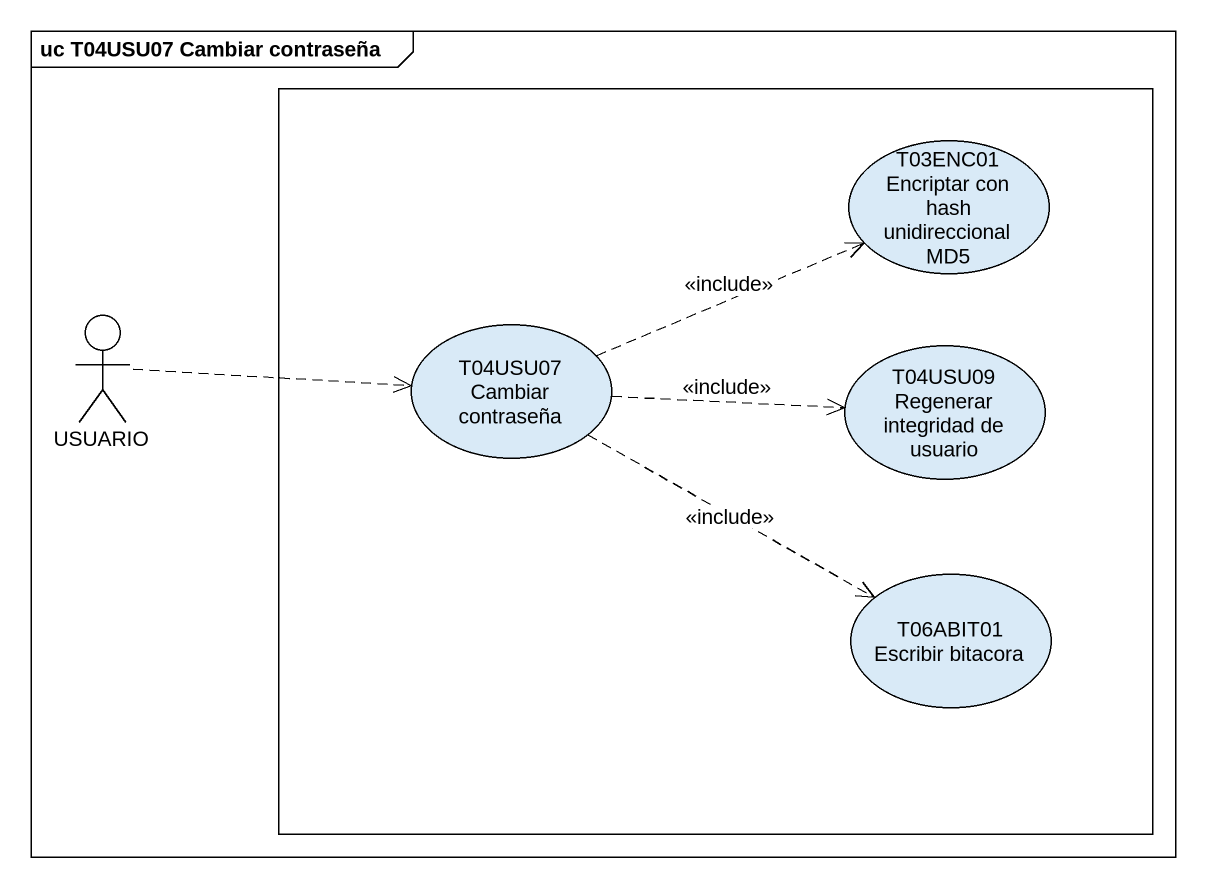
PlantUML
@startuml
mainframe uc T04USU07 Cambiar contraseña
rectangle " " as rectangle1 {
  usecase "T03ENC01 Encriptar con hash unidireccional MD5" as T03ENC01_Encriptar_con_hash
  usecase "T04USU07 Cambiar contraseña" as T04USU07_Cambiar_contraseña
  usecase "T04USU09 Regenerar integridad de usuario" as T04USU09_Regenerar
  usecase "T06ABIT01 Escribir bitacora" as T06ABIT01_Escribir_bitacora
}
actor USUARIO
USUARIO .right.> T04USU07_Cambiar_contraseña
T04USU07_Cambiar_contraseña .right.> T03ENC01_Encriptar_con_hash : <<include>>
T04USU07_Cambiar_contraseña .right.> T04USU09_Regenerar : <<include>>
T04USU07_Cambiar_contraseña .right.> T06ABIT01_Escribir_bitacora : <<include>>
@enduml
